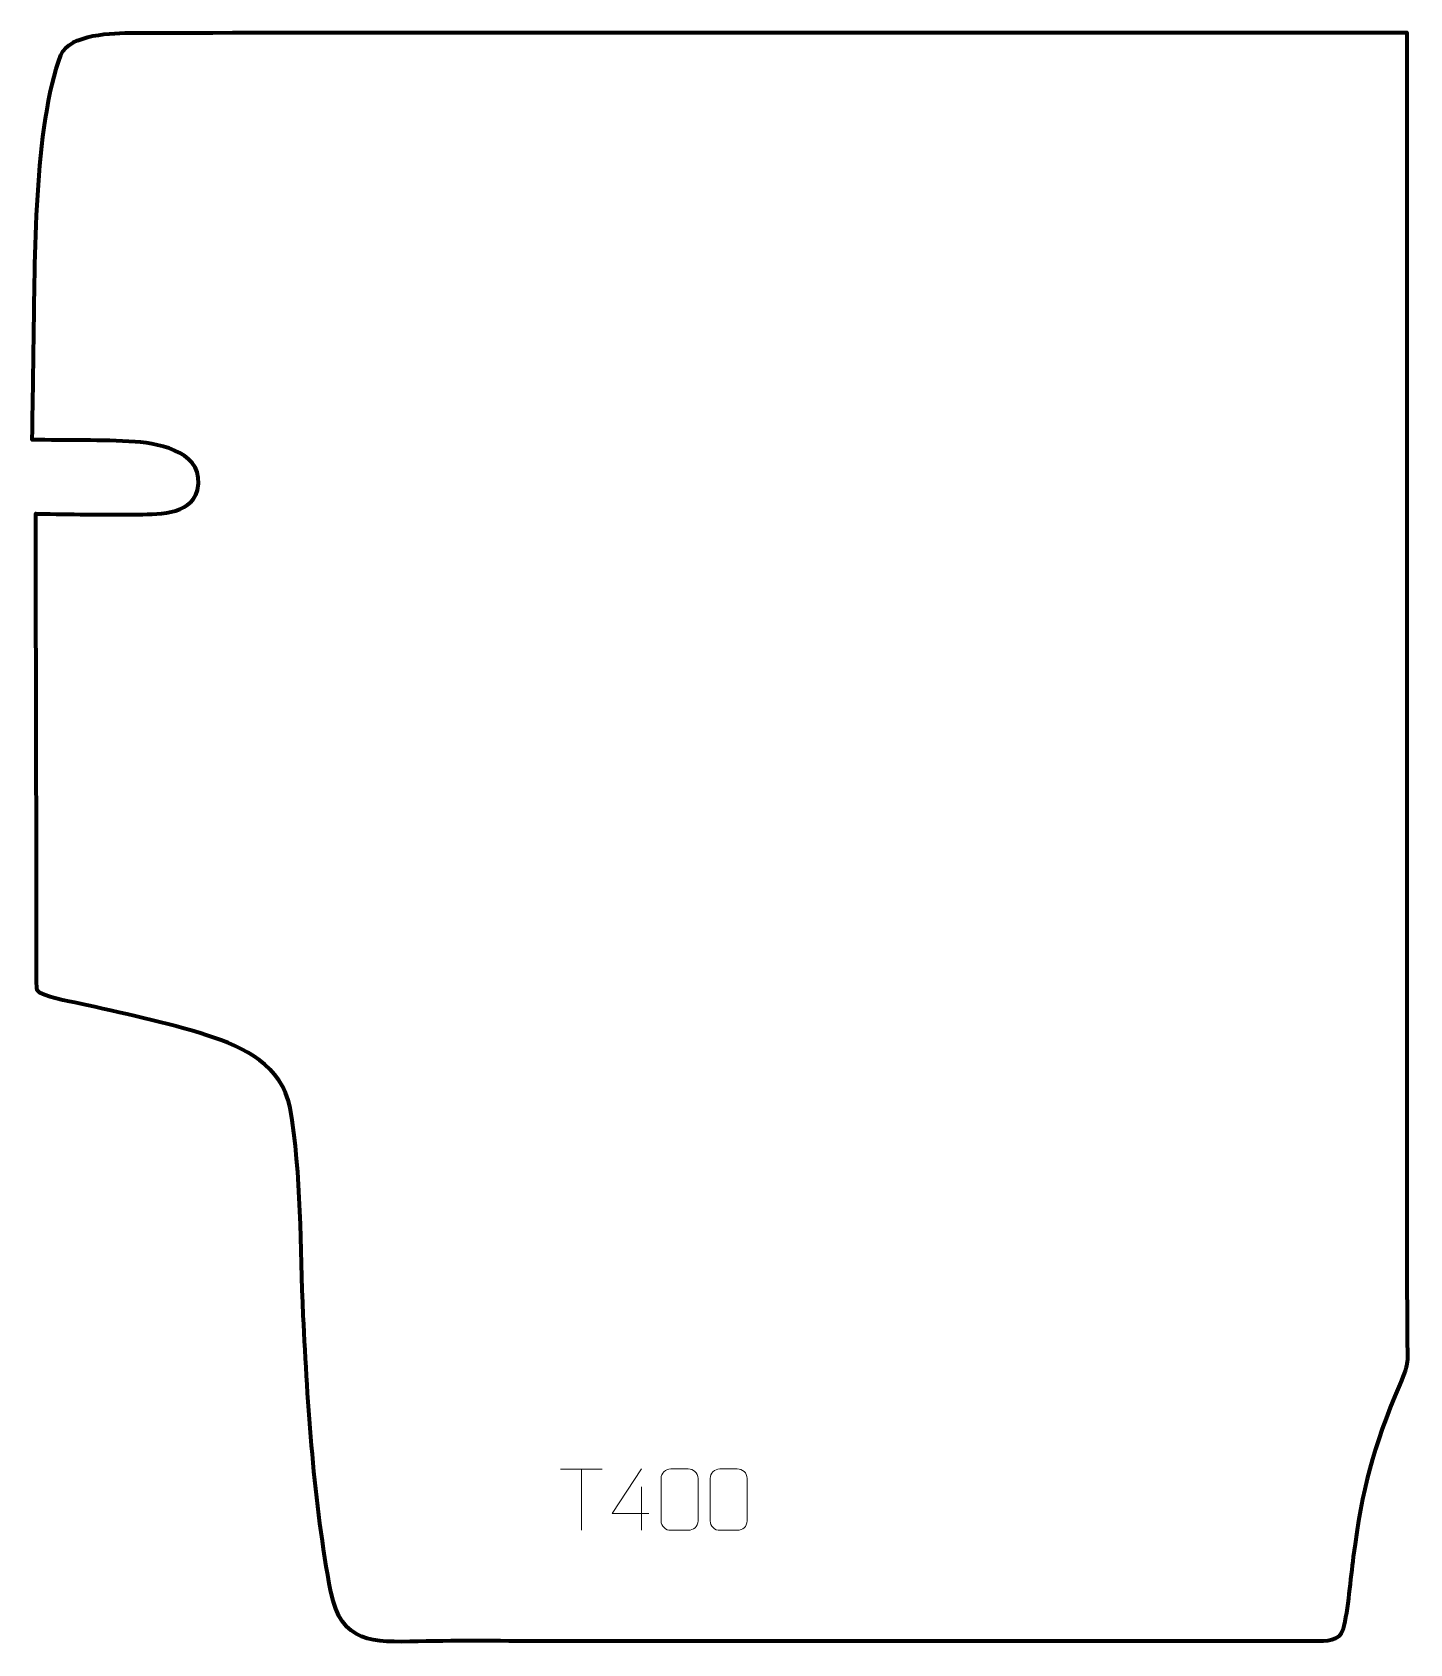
# Model space of a CAD drawing. Header units: millimetres. Extents: x 1228 to 1789, y 84 to 740.
import ezdxf

# ---------------------------------------------------------------- set-up
doc = ezdxf.new("R2010")
doc.units = ezdxf.units.MM
doc.header["$MEASUREMENT"] = 0
doc.layers.add('layer 2', color=7, linetype='Continuous')
doc.layers.add('layer 3', color=7, linetype='Continuous')

msp = doc.modelspace()

# ---------------------------------------------------------------- linework, layer by layer
at = {"layer": 'layer 2', "color": 142, "lineweight": 9}
for points in [[(1443.1314, 155.5116), (1443.1314, 155.5116), (1460.1089, 155.5116), (1460.1089, 155.5116)], [(1451.6204, 130.5958), (1451.6204, 130.5958), (1451.6204, 155.5352), (1451.6204, 155.5352)], [(1476.0731, 148.2402), (1476.0731, 148.2402), (1476.0731, 130.5856), (1476.0731, 130.5856)]]:
    msp.add_open_spline(points, degree=3, dxfattribs=at)
for points, knots in [([(1479.0154, 137.4853), (1479.0154, 137.4853), (1464.2022, 137.4853), (1464.2022, 137.4853), (1464.2022, 137.4853), (1464.2022, 137.4853), (1476.0731, 155.5455), (1476.0731, 155.5455)], [0, 0, 0, 0, 0.33333333, 0.33333333, 0.33333333, 0.33333333, 1, 1, 1, 1]), ([(1488.0187, 155.5577), (1490.3835, 155.5577), (1492.7486, 155.5577), (1495.1138, 155.5577), (1495.1138, 155.5577), (1497.0932, 155.5932), (1499.118, 154.0998), (1499.1451, 151.6591), (1499.1451, 151.6591), (1499.1447, 145.905), (1499.1447, 140.1504), (1499.1451, 134.3955), (1499.1451, 134.3955), (1499.003, 132.0692), (1497.2976, 130.5878), (1495.1138, 130.577), (1495.1138, 130.577), (1492.7427, 130.5773), (1490.3717, 130.5773), (1488.001, 130.577), (1488.001, 130.577), (1486.0437, 130.4714), (1484.0384, 132.3583), (1484.0498, 134.3781), (1484.0498, 134.3781), (1484.0502, 140.1555), (1484.0502, 145.9324), (1484.0498, 151.709), (1484.0498, 151.709), (1484.0541, 153.8498), (1485.8301, 155.5712), (1488.0187, 155.5577)], [0, 0, 0, 0, 0.11111111, 0.11111111, 0.11111111, 0.11111111, 0.22222222, 0.22222222, 0.22222222, 0.22222222, 0.33333333, 0.33333333, 0.33333333, 0.33333333, 0.44444444, 0.44444444, 0.44444444, 0.44444444, 0.55555556, 0.55555556, 0.55555556, 0.55555556, 0.66666667, 0.66666667, 0.66666667, 0.66666667, 0.77777778, 0.77777778, 0.77777778, 0.77777778, 1, 1, 1, 1]), ([(1508.0073, 155.5577), (1510.3721, 155.5577), (1512.7372, 155.5577), (1515.1024, 155.5577), (1515.1024, 155.5577), (1517.0818, 155.5932), (1519.1066, 154.0998), (1519.1337, 151.6591), (1519.1337, 151.6591), (1519.1333, 145.905), (1519.1333, 140.1504), (1519.1337, 134.3955), (1519.1337, 134.3955), (1518.9916, 132.0692), (1517.2863, 130.5878), (1515.1024, 130.577), (1515.1024, 130.577), (1512.7314, 130.5773), (1510.3603, 130.5773), (1507.9896, 130.577), (1507.9896, 130.577), (1506.0323, 130.4714), (1504.027, 132.3583), (1504.0384, 134.3781), (1504.0384, 134.3781), (1504.0388, 140.1555), (1504.0388, 145.9324), (1504.0384, 151.709), (1504.0384, 151.709), (1504.0427, 153.8498), (1505.8187, 155.5712), (1508.0073, 155.5577)], [0, 0, 0, 0, 0.11111111, 0.11111111, 0.11111111, 0.11111111, 0.22222222, 0.22222222, 0.22222222, 0.22222222, 0.33333333, 0.33333333, 0.33333333, 0.33333333, 0.44444444, 0.44444444, 0.44444444, 0.44444444, 0.55555556, 0.55555556, 0.55555556, 0.55555556, 0.66666667, 0.66666667, 0.66666667, 0.66666667, 0.77777778, 0.77777778, 0.77777778, 0.77777778, 1, 1, 1, 1])]:
    msp.add_open_spline(points, degree=3, knots=knots, dxfattribs=at)
at = {"layer": 'layer 3', "color": 242, "lineweight": 158}
msp.add_open_spline([(1750.4549, 85.4104), (1754.596, 85.3672), (1760.386, 85.3238), (1761.6389, 90.1329), (1761.6389, 90.1329), (1763.802, 98.4356), (1764.6607, 110.8864), (1765.8624, 119.7851), (1765.8624, 119.7851), (1769.6401, 147.7594), (1773.6296, 163.8269), (1784.7704, 189.9219), (1784.7704, 189.9219), (1788.8632, 199.4707), (1787.8293, 198.9293), (1787.8117, 209.0032), (1787.8117, 209.0032), (1787.7986, 216.5208), (1787.7252, 224.0383), (1787.7049, 231.5561), (1787.7049, 231.5561), (1787.7049, 401.0676), (1787.7234, 570.6449), (1787.7234, 740.1563), (1787.7234, 740.1563), (1614.8591, 740.2331), (1441.9944, 740.3237), (1269.1306, 740.1066), (1269.1306, 740.1066), (1261.2113, 740.0181), (1243.2504, 739.7159), (1239.7521, 731.0487), (1239.7521, 731.0487), (1228.83, 702.4977), (1229.1834, 646.3084), (1228.6838, 614.4849), (1228.6838, 614.4849), (1228.4793, 601.4622), (1228.3054, 588.4389), (1228.0765, 575.4165), (1228.0765, 575.4165), (1228.0765, 575.4165), (1228.0598, 574.4637), (1228.0598, 574.4637), (1228.0598, 574.4637), (1241.7442, 574.0841), (1256.4938, 574.5738), (1269.9741, 573.6262), (1269.9741, 573.6262), (1281.0481, 572.7275), (1298.7154, 569.0771), (1295.2982, 553.8911), (1295.2982, 553.8911), (1292.3247, 543.3537), (1278.2479, 544.178), (1269.5569, 544.0505), (1269.5569, 544.0505), (1256.404, 543.8575), (1243.5654, 544.1142), (1230.4286, 544.3649), (1230.4286, 544.3649), (1230.4286, 544.3649), (1229.4689, 544.3832), (1229.4689, 544.3832), (1229.4689, 544.3832), (1229.5264, 519.0229), (1229.584, 493.6627), (1229.6416, 468.3025), (1229.6416, 468.3025), (1229.7135, 436.6022), (1229.7855, 404.902), (1229.8574, 373.2016), (1229.8574, 373.2016), (1229.8614, 370.4824), (1229.679, 351.0778), (1230.0303, 350.3661), (1230.0303, 350.3661), (1232.1917, 347.5536), (1243.1713, 345.9476), (1247.1421, 345.0316), (1247.1421, 345.0316), (1263.9356, 341.1656), (1283.019, 337.3266), (1299.2659, 332.0408), (1299.2659, 332.0408), (1314.6448, 326.9761), (1329.509, 319.9174), (1333.0525, 302.5734), (1333.0525, 302.5734), (1337.7945, 275.5135), (1337.1322, 245.6429), (1338.4223, 218.0384), (1338.4223, 218.0384), (1340.2265, 180.8829), (1342.6769, 142.1116), (1349.632, 105.5599), (1349.632, 105.5599), (1353.9706, 84.4014), (1366.5537, 84.9518), (1385.1577, 85.3636), (1385.1577, 85.3636), (1402.835, 85.7549), (1421.0559, 85.4635), (1438.7906, 85.4635), (1438.7906, 85.4635), (1476.8934, 85.4634), (1514.996, 85.4634), (1553.0987, 85.4634), (1553.0987, 85.4634), (1559.4492, 85.4634), (1744.1045, 85.4104), (1750.4549, 85.4104)], degree=3, knots=[0, 0, 0, 0, 0.03448276, 0.03448276, 0.03448276, 0.03448276, 0.06896552, 0.06896552, 0.06896552, 0.06896552, 0.10344828, 0.10344828, 0.10344828, 0.10344828, 0.13793103, 0.13793103, 0.13793103, 0.13793103, 0.17241379, 0.17241379, 0.17241379, 0.17241379, 0.20689655, 0.20689655, 0.20689655, 0.20689655, 0.24137931, 0.24137931, 0.24137931, 0.24137931, 0.27586207, 0.27586207, 0.27586207, 0.27586207, 0.31034483, 0.31034483, 0.31034483, 0.31034483, 0.34482759, 0.34482759, 0.34482759, 0.34482759, 0.37931034, 0.37931034, 0.37931034, 0.37931034, 0.4137931, 0.4137931, 0.4137931, 0.4137931, 0.44827586, 0.44827586, 0.44827586, 0.44827586, 0.48275862, 0.48275862, 0.48275862, 0.48275862, 0.51724138, 0.51724138, 0.51724138, 0.51724138, 0.55172414, 0.55172414, 0.55172414, 0.55172414, 0.5862069, 0.5862069, 0.5862069, 0.5862069, 0.62068966, 0.62068966, 0.62068966, 0.62068966, 0.65517241, 0.65517241, 0.65517241, 0.65517241, 0.68965517, 0.68965517, 0.68965517, 0.68965517, 0.72413793, 0.72413793, 0.72413793, 0.72413793, 0.75862069, 0.75862069, 0.75862069, 0.75862069, 0.79310345, 0.79310345, 0.79310345, 0.79310345, 0.82758621, 0.82758621, 0.82758621, 0.82758621, 0.86206897, 0.86206897, 0.86206897, 0.86206897, 0.89655172, 0.89655172, 0.89655172, 0.89655172, 0.93103448, 0.93103448, 0.93103448, 0.93103448, 1, 1, 1, 1], dxfattribs=at)

doc.saveas('drawing.dxf')
